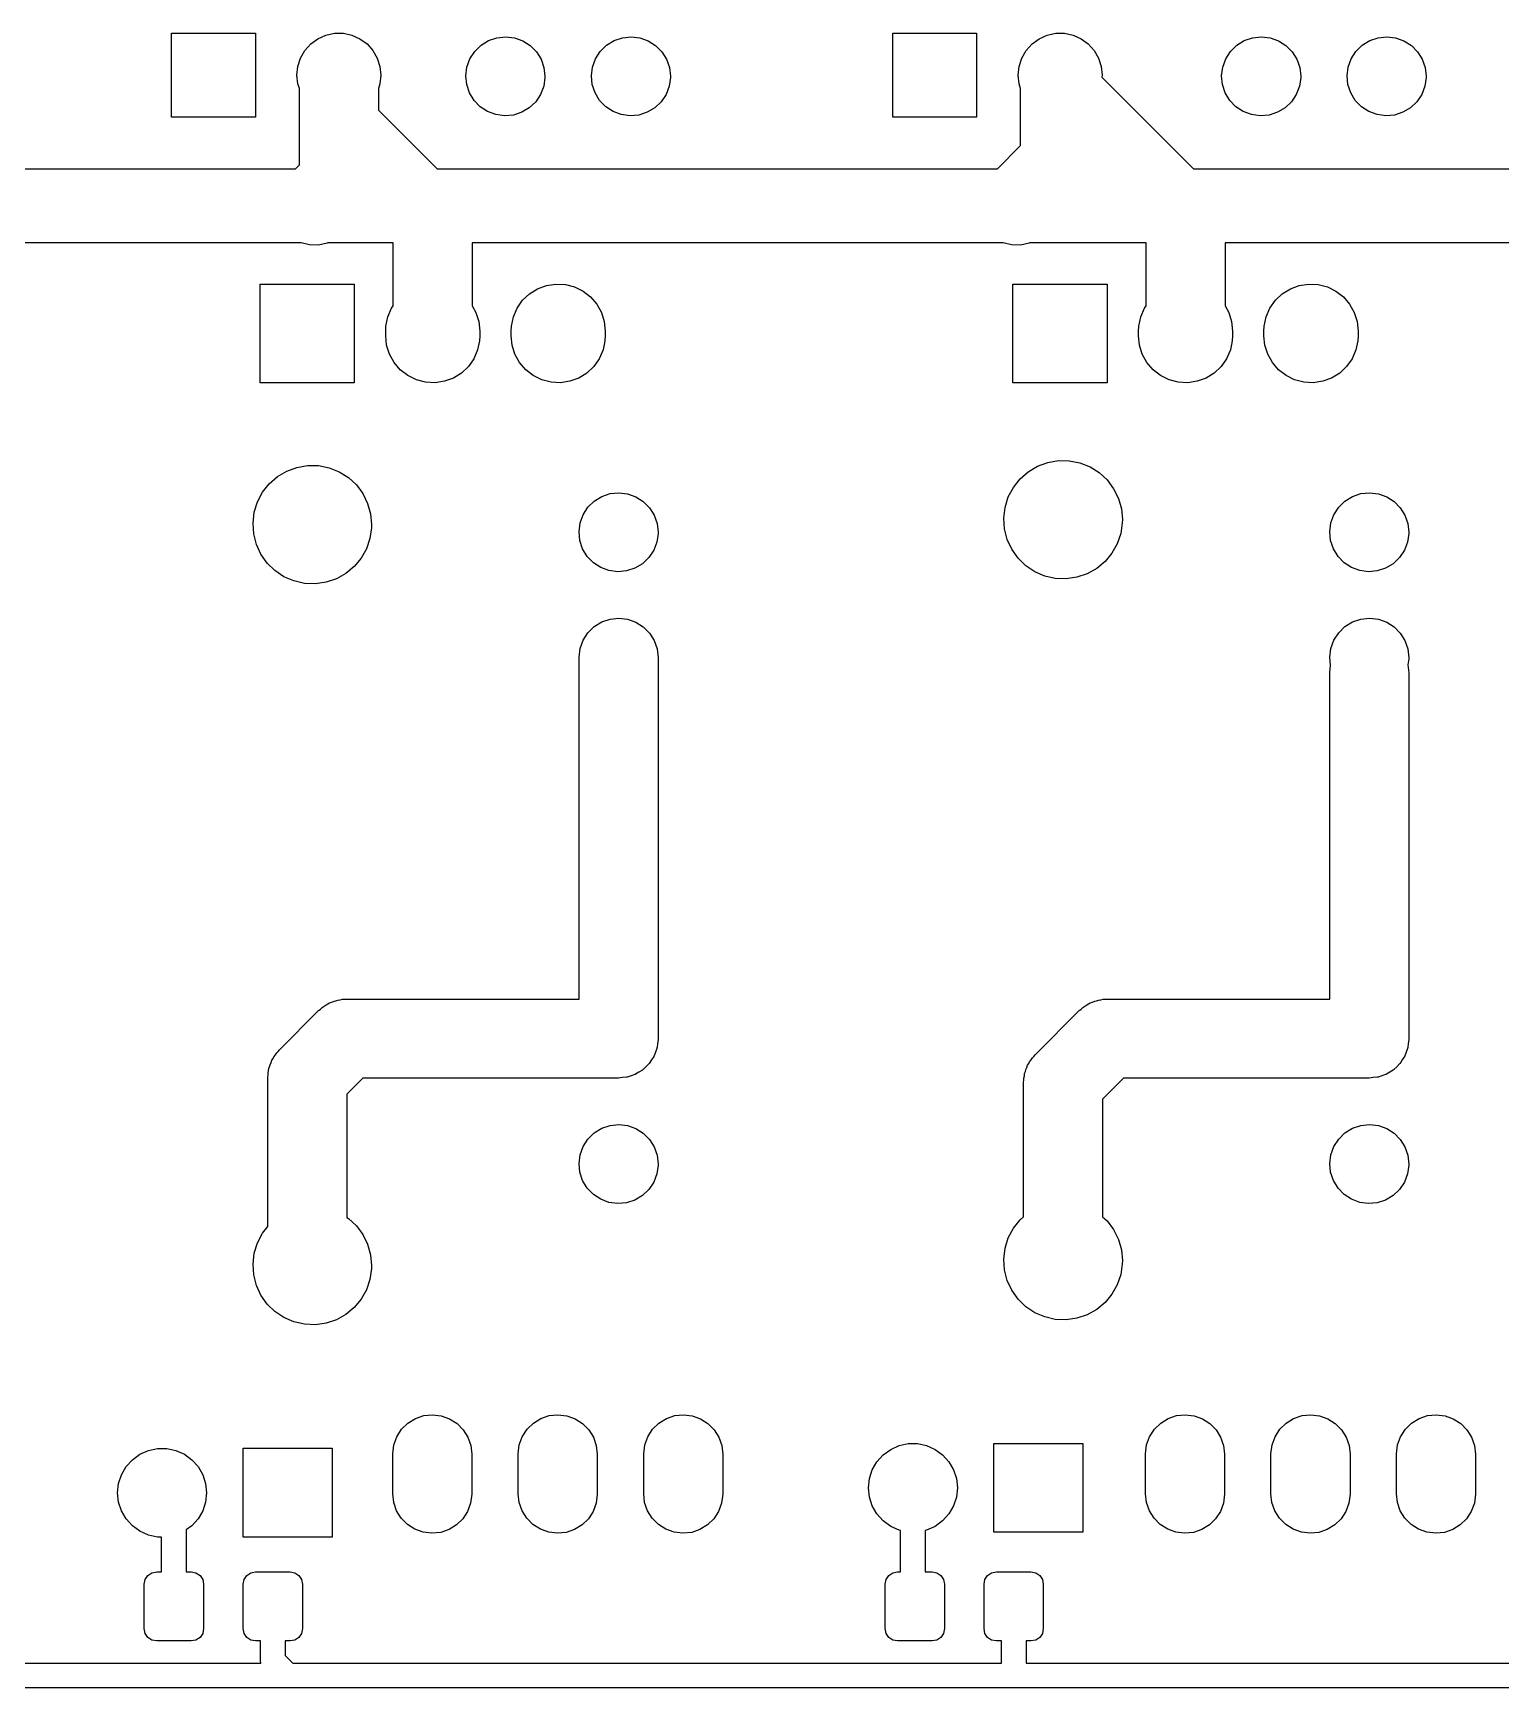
# Model space of a CAD drawing. Extents: x 10 to 287, y -200 to -10.
# Drawn here: x 155.45 to 185.16, y -84.95 to -51.45 of the extents above; entities that cross this region are included whole.
import ezdxf

# ---------------------------------------------------------------- set-up
doc = ezdxf.new("R2010")
doc.units = 0
doc.layers.add('BLACK', color=7, linetype='CONTINUOUS')

msp = doc.modelspace()

# ---------------------------------------------------------------- linework, layer by layer
at = {"layer": 'BLACK', "linetype": 'CONTINUOUS'}
for p, q in [((158.25, -53.15), (158.25, -51.45)), ((158.25, -51.45), (159.95, -51.45)), ((159.95, -51.45), (159.95, -53.15)), ((161.071, -51.6683), (161.215, -51.5639)), ((161.215, -51.5639), (161.377, -51.4916)), ((161.377, -51.4916), (161.551, -51.4547)), ((161.551, -51.4547), (161.729, -51.4547)), ((161.729, -51.4547), (161.903, -51.4916)), ((161.903, -51.4916), (162.065, -51.5639)), ((162.065, -51.5639), (162.209, -51.6683)), ((164.669, -51.6011), (164.838, -51.5437)), ((164.838, -51.5437), (165.016, -51.525)), ((165.016, -51.525), (165.193, -51.5461)), ((165.193, -51.5461), (165.361, -51.606)), ((167.209, -51.6011), (167.378, -51.5437)), ((167.378, -51.5437), (167.556, -51.525)), ((167.556, -51.525), (167.733, -51.5461)), ((167.733, -51.5461), (167.901, -51.606)), ((172.85, -53.15), (172.85, -51.45)), ((172.85, -51.45), (174.55, -51.45)), ((174.55, -51.45), (174.55, -53.15)), ((175.671, -51.6683), (175.815, -51.5639)), ((175.815, -51.5639), (175.977, -51.4916)), ((175.977, -51.4916), (176.151, -51.4547)), ((176.151, -51.4547), (176.329, -51.4547)), ((176.329, -51.4547), (176.503, -51.4916)), ((176.503, -51.4916), (176.665, -51.5639)), ((176.665, -51.5639), (176.809, -51.6683)), ((179.969, -51.6011), (180.138, -51.5437)), ((180.138, -51.5437), (180.316, -51.525)), ((180.316, -51.525), (180.493, -51.5461)), ((180.493, -51.5461), (180.661, -51.606)), ((182.509, -51.6011), (182.678, -51.5437)), ((182.678, -51.5437), (182.856, -51.525)), ((182.856, -51.525), (183.033, -51.5461)), ((183.033, -51.5461), (183.201, -51.606)), ((160.863, -51.9543), (160.952, -51.8004)), ((160.952, -51.8004), (161.071, -51.6683)), ((162.209, -51.6683), (162.328, -51.8004)), ((162.328, -51.8004), (162.417, -51.9543)), ((164.293, -51.9693), (164.39, -51.8194)), ((164.39, -51.8194), (164.517, -51.6946)), ((164.517, -51.6946), (164.669, -51.6011)), ((165.361, -51.606), (165.511, -51.7015)), ((165.511, -51.7015), (165.637, -51.8281)), ((165.637, -51.8281), (165.731, -51.9793)), ((166.833, -51.9693), (166.93, -51.8194)), ((166.93, -51.8194), (167.057, -51.6946)), ((167.057, -51.6946), (167.209, -51.6011)), ((167.901, -51.606), (168.051, -51.7015)), ((168.051, -51.7015), (168.177, -51.8281)), ((168.177, -51.8281), (168.271, -51.9793)), ((175.463, -51.9543), (175.552, -51.8004)), ((175.552, -51.8004), (175.671, -51.6683)), ((176.809, -51.6683), (176.928, -51.8004)), ((176.928, -51.8004), (177.017, -51.9543)), ((179.593, -51.9693), (179.69, -51.8194)), ((179.69, -51.8194), (179.817, -51.6946)), ((179.817, -51.6946), (179.969, -51.6011)), ((180.661, -51.606), (180.811, -51.7015)), ((180.811, -51.7015), (180.937, -51.8281)), ((180.937, -51.8281), (181.031, -51.9793)), ((182.133, -51.9693), (182.23, -51.8194)), ((182.23, -51.8194), (182.357, -51.6946)), ((182.357, -51.6946), (182.509, -51.6011)), ((183.201, -51.606), (183.351, -51.7015)), ((183.351, -51.7015), (183.477, -51.8281)), ((183.477, -51.8281), (183.571, -51.9793)), ((160.79, -52.3), (160.809, -52.1233)), ((160.809, -52.1233), (160.863, -51.9543)), ((162.417, -51.9543), (162.471, -52.1233)), ((162.471, -52.1233), (162.49, -52.3)), ((164.21, -52.3138), (164.232, -52.1369)), ((164.232, -52.1369), (164.293, -51.9693)), ((165.731, -51.9793), (165.79, -52.1478)), ((165.79, -52.1478), (165.81, -52.325)), ((166.75, -52.3138), (166.772, -52.1369)), ((166.772, -52.1369), (166.833, -51.9693)), ((168.271, -51.9793), (168.33, -52.1478)), ((168.33, -52.1478), (168.35, -52.325)), ((175.39, -52.3), (175.409, -52.1233)), ((175.409, -52.1233), (175.463, -51.9543)), ((177.017, -51.9543), (177.071, -52.1233)), ((177.071, -52.1233), (177.09, -52.3)), ((179.51, -52.3138), (179.532, -52.1369)), ((179.532, -52.1369), (179.593, -51.9693)), ((181.031, -51.9793), (181.09, -52.1478)), ((181.09, -52.1478), (181.11, -52.325)), ((182.05, -52.3138), (182.072, -52.1369)), ((182.072, -52.1369), (182.133, -51.9693)), ((183.571, -51.9793), (183.63, -52.1478)), ((183.63, -52.1478), (183.65, -52.325)), ((160.809, -52.4767), (160.79, -52.3)), ((160.84, -52.5734), (160.809, -52.4767)), ((160.84, -54.1178), (160.84, -52.5734)), ((162.471, -52.4767), (162.44, -52.5734)), ((162.44, -52.5734), (162.44, -53.0086)), ((162.49, -52.3), (162.471, -52.4767)), ((164.227, -52.4913), (164.21, -52.3138)), ((164.284, -52.6606), (164.227, -52.4913)), ((165.785, -52.524), (165.722, -52.6907)), ((165.81, -52.3473), (165.785, -52.524)), ((165.81, -52.325), (165.81, -52.3473)), ((166.767, -52.4913), (166.75, -52.3138)), ((166.824, -52.6606), (166.767, -52.4913)), ((168.325, -52.524), (168.262, -52.6907)), ((168.35, -52.3473), (168.325, -52.524)), ((168.35, -52.325), (168.35, -52.3473)), ((175.409, -52.4767), (175.39, -52.3)), ((175.44, -52.5734), (175.409, -52.4767)), ((175.44, -53.7286), (175.44, -52.5734)), ((177.09, -52.3), (177.085, -52.3433)), ((177.085, -52.3433), (178.937, -54.1946)), ((179.527, -52.4913), (179.51, -52.3138)), ((179.584, -52.6606), (179.527, -52.4913)), ((181.085, -52.524), (181.022, -52.6907)), ((181.11, -52.3473), (181.085, -52.524)), ((181.11, -52.325), (181.11, -52.3473)), ((182.067, -52.4913), (182.05, -52.3138)), ((182.124, -52.6606), (182.067, -52.4913)), ((183.625, -52.524), (183.562, -52.6907)), ((183.65, -52.3473), (183.625, -52.524)), ((183.65, -52.325), (183.65, -52.3473)), ((164.376, -52.8131), (164.284, -52.6606)), ((164.5, -52.9414), (164.376, -52.8131)), ((165.623, -52.8392), (165.494, -52.9622)), ((165.722, -52.6907), (165.623, -52.8392)), ((166.916, -52.8131), (166.824, -52.6606)), ((167.04, -52.9414), (166.916, -52.8131)), ((168.163, -52.8392), (168.034, -52.9622)), ((168.262, -52.6907), (168.163, -52.8392)), ((179.676, -52.8131), (179.584, -52.6606)), ((179.8, -52.9414), (179.676, -52.8131)), ((180.923, -52.8392), (180.794, -52.9622)), ((181.022, -52.6907), (180.923, -52.8392)), ((182.216, -52.8131), (182.124, -52.6606)), ((182.34, -52.9414), (182.216, -52.8131)), ((183.463, -52.8392), (183.334, -52.9622)), ((183.562, -52.6907), (183.463, -52.8392)), ((159.95, -53.15), (158.25, -53.15)), ((162.44, -53.0086), (163.626, -54.1946)), ((164.649, -53.0391), (164.5, -52.9414)), ((164.816, -53.1012), (164.649, -53.0391)), ((164.993, -53.1248), (164.816, -53.1012)), ((165.171, -53.1087), (164.993, -53.1248)), ((165.34, -53.0535), (165.171, -53.1087)), ((165.494, -52.9622), (165.34, -53.0535)), ((167.189, -53.0391), (167.04, -52.9414)), ((167.356, -53.1012), (167.189, -53.0391)), ((167.533, -53.1248), (167.356, -53.1012)), ((167.711, -53.1087), (167.533, -53.1248)), ((167.88, -53.0535), (167.711, -53.1087)), ((168.034, -52.9622), (167.88, -53.0535)), ((174.55, -53.15), (172.85, -53.15)), ((179.949, -53.0391), (179.8, -52.9414)), ((180.116, -53.1012), (179.949, -53.0391)), ((180.293, -53.1248), (180.116, -53.1012)), ((180.471, -53.1087), (180.293, -53.1248)), ((180.64, -53.0535), (180.471, -53.1087)), ((180.794, -52.9622), (180.64, -53.0535)), ((182.489, -53.0391), (182.34, -52.9414)), ((182.656, -53.1012), (182.489, -53.0391)), ((182.833, -53.1248), (182.656, -53.1012)), ((183.011, -53.1087), (182.833, -53.1248)), ((183.18, -53.0535), (183.011, -53.1087)), ((183.334, -52.9622), (183.18, -53.0535)), ((174.974, -54.1946), (175.44, -53.7286)), ((149.069, -54.1946), (160.763, -54.1946)), ((160.763, -54.1946), (160.84, -54.1178)), ((163.626, -54.1946), (174.974, -54.1946)), ((178.937, -54.1946), (189.474, -54.1946)), ((160.868, -55.6946), (148.829, -55.6946)), ((160.874, -55.6973), (160.868, -55.6946)), ((161.047, -55.7386), (160.874, -55.6973)), ((161.225, -55.7405), (161.047, -55.7386)), ((161.4, -55.7028), (161.225, -55.7405)), ((161.417, -55.6946), (161.4, -55.7028)), ((162.739, -55.6946), (161.417, -55.6946)), ((162.739, -56.9725), (162.739, -55.6946)), ((175.079, -55.6946), (164.339, -55.6946)), ((164.339, -55.6946), (164.339, -56.9707)), ((175.084, -55.6973), (175.079, -55.6946)), ((175.258, -55.7386), (175.084, -55.6973)), ((175.436, -55.7405), (175.258, -55.7386)), ((175.611, -55.7028), (175.436, -55.7405)), ((175.628, -55.6946), (175.611, -55.7028)), ((177.979, -55.6946), (175.628, -55.6946)), ((177.979, -56.9725), (177.979, -55.6946)), ((189.579, -55.6946), (179.579, -55.6946)), ((179.579, -55.6946), (179.579, -56.9707)), ((160.046, -58.5296), (160.046, -56.5296)), ((160.046, -56.5296), (161.951, -56.5296)), ((161.951, -56.5296), (161.951, -58.5296)), ((165.661, -56.626), (165.842, -56.5595)), ((165.842, -56.5595), (166.032, -56.5307)), ((166.032, -56.5307), (166.225, -56.5408)), ((166.225, -56.5408), (166.411, -56.5893)), ((166.411, -56.5893), (166.584, -56.6743)), ((175.286, -58.5296), (175.286, -56.5296)), ((175.286, -56.5296), (177.191, -56.5296)), ((177.191, -56.5296), (177.191, -58.5296)), ((180.901, -56.626), (181.082, -56.5595)), ((181.082, -56.5595), (181.272, -56.5307)), ((181.272, -56.5307), (181.465, -56.5408)), ((181.465, -56.5408), (181.651, -56.5893)), ((181.651, -56.5893), (181.824, -56.6743)), ((165.247, -57.0174), (165.358, -56.8597)), ((165.358, -56.8597), (165.498, -56.7274)), ((165.498, -56.7274), (165.661, -56.626)), ((166.584, -56.6743), (166.736, -56.7923)), ((166.736, -56.7923), (166.861, -56.9385)), ((166.861, -56.9385), (166.954, -57.1069)), ((180.487, -57.0174), (180.598, -56.8597)), ((180.598, -56.8597), (180.738, -56.7274)), ((180.738, -56.7274), (180.901, -56.626)), ((181.824, -56.6743), (181.976, -56.7923)), ((181.976, -56.7923), (182.101, -56.9385)), ((182.101, -56.9385), (182.194, -57.1069)), ((162.592, -57.3825), (162.631, -57.1941)), ((162.631, -57.1941), (162.707, -57.0174)), ((162.707, -57.0174), (162.739, -56.9725)), ((164.339, -56.9707), (164.414, -57.1069)), ((164.414, -57.1069), (164.472, -57.2906)), ((165.132, -57.3825), (165.171, -57.1941)), ((165.171, -57.1941), (165.247, -57.0174)), ((166.954, -57.1069), (167.012, -57.2906)), ((177.832, -57.3825), (177.871, -57.1941)), ((177.871, -57.1941), (177.947, -57.0174)), ((177.947, -57.0174), (177.979, -56.9725)), ((179.579, -56.9707), (179.654, -57.1069)), ((179.654, -57.1069), (179.712, -57.2906)), ((180.372, -57.3825), (180.411, -57.1941)), ((180.411, -57.1941), (180.487, -57.0174)), ((182.194, -57.1069), (182.252, -57.2906)), ((162.586, -57.4821), (162.592, -57.3825)), ((162.586, -57.5771), (162.586, -57.4821)), ((162.606, -57.7686), (162.586, -57.5771)), ((164.472, -57.2906), (164.491, -57.4821)), ((164.491, -57.5771), (164.486, -57.6767)), ((164.491, -57.4821), (164.491, -57.5771)), ((165.126, -57.4821), (165.132, -57.3825)), ((165.126, -57.5771), (165.126, -57.4821)), ((165.146, -57.7686), (165.126, -57.5771)), ((167.012, -57.2906), (167.031, -57.4821)), ((167.031, -57.5771), (167.026, -57.6767)), ((167.031, -57.4821), (167.031, -57.5771)), ((177.826, -57.4821), (177.832, -57.3825)), ((177.826, -57.5771), (177.826, -57.4821)), ((177.846, -57.7686), (177.826, -57.5771)), ((179.712, -57.2906), (179.731, -57.4821)), ((179.731, -57.5771), (179.726, -57.6767)), ((179.731, -57.4821), (179.731, -57.5771)), ((180.366, -57.4821), (180.372, -57.3825)), ((180.366, -57.5771), (180.366, -57.4821)), ((180.386, -57.7686), (180.366, -57.5771)), ((182.252, -57.2906), (182.271, -57.4821)), ((182.271, -57.5771), (182.266, -57.6767)), ((182.271, -57.4821), (182.271, -57.5771)), ((162.663, -57.9523), (162.606, -57.7686)), ((162.757, -58.1207), (162.663, -57.9523)), ((164.447, -57.8651), (164.37, -58.0418)), ((164.486, -57.6767), (164.447, -57.8651)), ((165.203, -57.9523), (165.146, -57.7686)), ((165.297, -58.1207), (165.203, -57.9523)), ((166.987, -57.8651), (166.91, -58.0418)), ((167.026, -57.6767), (166.987, -57.8651)), ((177.903, -57.9523), (177.846, -57.7686)), ((177.997, -58.1207), (177.903, -57.9523)), ((179.687, -57.8651), (179.61, -58.0418)), ((179.726, -57.6767), (179.687, -57.8651)), ((180.443, -57.9523), (180.386, -57.7686)), ((180.537, -58.1207), (180.443, -57.9523)), ((182.227, -57.8651), (182.15, -58.0418)), ((182.266, -57.6767), (182.227, -57.8651)), ((162.882, -58.2669), (162.757, -58.1207)), ((163.034, -58.3849), (162.882, -58.2669)), ((164.26, -58.1995), (164.12, -58.3318)), ((164.37, -58.0418), (164.26, -58.1995)), ((165.422, -58.2669), (165.297, -58.1207)), ((165.574, -58.3849), (165.422, -58.2669)), ((166.8, -58.1995), (166.66, -58.3318)), ((166.91, -58.0418), (166.8, -58.1995)), ((178.122, -58.2669), (177.997, -58.1207)), ((178.274, -58.3849), (178.122, -58.2669)), ((179.5, -58.1995), (179.36, -58.3318)), ((179.61, -58.0418), (179.5, -58.1995)), ((180.662, -58.2669), (180.537, -58.1207)), ((180.814, -58.3849), (180.662, -58.2669)), ((182.04, -58.1995), (181.9, -58.3318)), ((182.15, -58.0418), (182.04, -58.1995)), ((161.951, -58.5296), (160.046, -58.5296)), ((163.207, -58.4699), (163.034, -58.3849)), ((163.393, -58.5184), (163.207, -58.4699)), ((163.585, -58.5285), (163.393, -58.5184)), ((163.776, -58.4997), (163.585, -58.5285)), ((163.956, -58.4332), (163.776, -58.4997)), ((164.12, -58.3318), (163.956, -58.4332)), ((165.747, -58.4699), (165.574, -58.3849)), ((165.933, -58.5184), (165.747, -58.4699)), ((166.125, -58.5285), (165.933, -58.5184)), ((166.316, -58.4997), (166.125, -58.5285)), ((166.496, -58.4332), (166.316, -58.4997)), ((166.66, -58.3318), (166.496, -58.4332)), ((177.191, -58.5296), (175.286, -58.5296)), ((178.447, -58.4699), (178.274, -58.3849)), ((178.633, -58.5184), (178.447, -58.4699)), ((178.825, -58.5285), (178.633, -58.5184)), ((179.016, -58.4997), (178.825, -58.5285)), ((179.196, -58.4332), (179.016, -58.4997)), ((179.36, -58.3318), (179.196, -58.4332)), ((180.987, -58.4699), (180.814, -58.3849)), ((181.173, -58.5184), (180.987, -58.4699)), ((181.365, -58.5285), (181.173, -58.5184)), ((181.556, -58.4997), (181.365, -58.5285)), ((181.736, -58.4332), (181.556, -58.4997)), ((181.9, -58.3318), (181.736, -58.4332)), ((160.583, -60.3169), (160.789, -60.2409)), ((160.789, -60.2409), (161.006, -60.2037)), ((161.006, -60.2037), (161.225, -60.2066)), ((161.225, -60.2066), (161.441, -60.2494)), ((161.441, -60.2494), (161.645, -60.3308)), ((175.595, -60.3292), (175.783, -60.2169)), ((175.783, -60.2169), (175.989, -60.1409)), ((175.989, -60.1409), (176.206, -60.1037)), ((176.206, -60.1037), (176.425, -60.1066)), ((176.425, -60.1066), (176.641, -60.1494)), ((176.641, -60.1494), (176.845, -60.2308)), ((176.845, -60.2308), (177.031, -60.348)), ((160.094, -60.7464), (160.23, -60.574)), ((160.23, -60.574), (160.395, -60.4292)), ((160.395, -60.4292), (160.583, -60.3169)), ((161.645, -60.3308), (161.831, -60.448)), ((161.831, -60.448), (161.992, -60.597)), ((161.992, -60.597), (162.123, -60.773)), ((175.294, -60.6464), (175.43, -60.474)), ((175.43, -60.474), (175.595, -60.3292)), ((177.031, -60.348), (177.192, -60.497)), ((177.192, -60.497), (177.323, -60.673)), ((159.926, -61.1505), (159.991, -60.9408)), ((159.991, -60.9408), (160.094, -60.7464)), ((162.123, -60.773), (162.22, -60.97)), ((162.22, -60.97), (162.28, -61.1813)), ((166.68, -61.0494), (166.807, -60.9246)), ((166.807, -60.9246), (166.959, -60.8311)), ((166.959, -60.8311), (167.128, -60.7737)), ((167.128, -60.7737), (167.306, -60.755)), ((167.306, -60.755), (167.483, -60.7761)), ((167.483, -60.7761), (167.651, -60.836)), ((167.651, -60.836), (167.801, -60.9315)), ((167.801, -60.9315), (167.927, -61.0581)), ((175.126, -61.0505), (175.191, -60.8408)), ((175.191, -60.8408), (175.294, -60.6464)), ((177.323, -60.673), (177.42, -60.87)), ((177.42, -60.87), (177.48, -61.0813)), ((181.88, -61.0494), (182.007, -60.9246)), ((182.007, -60.9246), (182.159, -60.8311)), ((182.159, -60.8311), (182.328, -60.7737)), ((182.328, -60.7737), (182.506, -60.755)), ((182.506, -60.755), (182.683, -60.7761)), ((182.683, -60.7761), (182.851, -60.836)), ((182.851, -60.836), (183.001, -60.9315)), ((183.001, -60.9315), (183.127, -61.0581)), ((159.9, -61.3686), (159.926, -61.1505)), ((162.28, -61.1813), (162.3, -61.4)), ((166.522, -61.3669), (166.583, -61.1993)), ((166.583, -61.1993), (166.68, -61.0494)), ((167.927, -61.0581), (168.021, -61.2093)), ((168.021, -61.2093), (168.08, -61.3778)), ((175.1, -61.2686), (175.126, -61.0505)), ((175.115, -61.4877), (175.1, -61.2686)), ((177.48, -61.0813), (177.5, -61.3)), ((177.5, -61.3), (177.498, -61.3628)), ((181.722, -61.3669), (181.783, -61.1993)), ((181.783, -61.1993), (181.88, -61.0494)), ((183.127, -61.0581), (183.221, -61.2093)), ((183.221, -61.2093), (183.28, -61.3778)), ((159.915, -61.5877), (159.9, -61.3686)), ((159.969, -61.8006), (159.915, -61.5877)), ((162.298, -61.4628), (162.267, -61.6801)), ((162.3, -61.4), (162.298, -61.4628)), ((166.5, -61.5438), (166.522, -61.3669)), ((166.517, -61.7213), (166.5, -61.5438)), ((168.1, -61.5773), (168.075, -61.754)), ((168.08, -61.3778), (168.1, -61.555)), ((168.1, -61.555), (168.1, -61.5773)), ((175.169, -61.7006), (175.115, -61.4877)), ((177.467, -61.5801), (177.396, -61.7881)), ((177.498, -61.3628), (177.467, -61.5801)), ((181.7, -61.5438), (181.722, -61.3669)), ((181.717, -61.7213), (181.7, -61.5438)), ((183.3, -61.5773), (183.275, -61.754)), ((183.28, -61.3778), (183.3, -61.555)), ((183.3, -61.555), (183.3, -61.5773)), ((160.061, -62), (159.969, -61.8006)), ((162.196, -61.8881), (162.089, -62.0797)), ((162.267, -61.6801), (162.196, -61.8881)), ((166.574, -61.8906), (166.517, -61.7213)), ((166.666, -62.0431), (166.574, -61.8906)), ((168.012, -61.9207), (167.913, -62.0692)), ((168.075, -61.754), (168.012, -61.9207)), ((175.261, -61.9), (175.169, -61.7006)), ((175.388, -62.0793), (175.261, -61.9)), ((177.396, -61.7881), (177.289, -61.9797)), ((181.774, -61.8906), (181.717, -61.7213)), ((181.866, -62.0431), (181.774, -61.8906)), ((183.212, -61.9207), (183.113, -62.0692)), ((183.275, -61.754), (183.212, -61.9207)), ((160.188, -62.1793), (160.061, -62)), ((160.345, -62.3326), (160.188, -62.1793)), ((161.949, -62.2485), (161.78, -62.389)), ((162.089, -62.0797), (161.949, -62.2485)), ((166.79, -62.1714), (166.666, -62.0431)), ((166.939, -62.2691), (166.79, -62.1714)), ((167.106, -62.3312), (166.939, -62.2691)), ((167.63, -62.2835), (167.461, -62.3387)), ((167.784, -62.1922), (167.63, -62.2835)), ((167.913, -62.0692), (167.784, -62.1922)), ((175.545, -62.2326), (175.388, -62.0793)), ((175.727, -62.3546), (175.545, -62.2326)), ((176.98, -62.289), (176.788, -62.3963)), ((177.149, -62.1485), (176.98, -62.289)), ((177.289, -61.9797), (177.149, -62.1485)), ((181.99, -62.1714), (181.866, -62.0431)), ((182.139, -62.2691), (181.99, -62.1714)), ((182.306, -62.3312), (182.139, -62.2691)), ((182.83, -62.2835), (182.661, -62.3387)), ((182.984, -62.1922), (182.83, -62.2835)), ((183.113, -62.0692), (182.984, -62.1922)), ((160.527, -62.4546), (160.345, -62.3326)), ((160.729, -62.5413), (160.527, -62.4546)), ((160.943, -62.5897), (160.729, -62.5413)), ((161.163, -62.5984), (160.943, -62.5897)), ((161.38, -62.5668), (161.163, -62.5984)), ((161.588, -62.4963), (161.38, -62.5668)), ((161.78, -62.389), (161.588, -62.4963)), ((167.283, -62.3548), (167.106, -62.3312)), ((167.461, -62.3387), (167.283, -62.3548)), ((175.929, -62.4413), (175.727, -62.3546)), ((176.143, -62.4897), (175.929, -62.4413)), ((176.363, -62.4984), (176.143, -62.4897)), ((176.58, -62.4668), (176.363, -62.4984)), ((176.788, -62.3963), (176.58, -62.4668)), ((182.483, -62.3548), (182.306, -62.3312)), ((182.661, -62.3387), (182.483, -62.3548)), ((166.959, -63.3711), (167.128, -63.3137)), ((167.128, -63.3137), (167.306, -63.295)), ((167.306, -63.295), (167.483, -63.3161)), ((182.159, -63.3711), (182.328, -63.3137)), ((182.328, -63.3137), (182.506, -63.295)), ((182.506, -63.295), (182.683, -63.3161)), ((166.583, -63.7393), (166.68, -63.5894)), ((166.68, -63.5894), (166.807, -63.4646)), ((166.807, -63.4646), (166.959, -63.3711)), ((167.483, -63.3161), (167.651, -63.376)), ((167.651, -63.376), (167.801, -63.4715)), ((167.801, -63.4715), (167.927, -63.5981)), ((167.927, -63.5981), (168.021, -63.7493)), ((181.783, -63.7393), (181.88, -63.5894)), ((181.88, -63.5894), (182.007, -63.4646)), ((182.007, -63.4646), (182.159, -63.3711)), ((182.683, -63.3161), (182.851, -63.376)), ((182.851, -63.376), (183.001, -63.4715)), ((183.001, -63.4715), (183.127, -63.5981)), ((183.127, -63.5981), (183.221, -63.7493)), ((166.5, -64.0838), (166.522, -63.9069)), ((166.522, -63.9069), (166.583, -63.7393)), ((168.021, -63.7493), (168.08, -63.9178)), ((168.08, -63.9178), (168.1, -64.095)), ((181.7, -64.0838), (181.722, -63.9069)), ((181.722, -63.9069), (181.783, -63.7393)), ((183.221, -63.7493), (183.28, -63.9178)), ((183.28, -63.9178), (183.3, -64.095)), ((166.5, -64.095), (166.5, -64.0838)), ((166.5, -71.005), (166.5, -64.095)), ((168.1, -64.095), (168.1, -71.805)), ((181.717, -64.2555), (181.7, -64.0838)), ((181.7, -64.3888), (181.717, -64.2555)), ((183.3, -64.1173), (183.282, -64.2416)), ((183.282, -64.2416), (183.3, -64.4)), ((183.3, -64.095), (183.3, -64.1173)), ((181.7, -64.4), (181.7, -64.3888)), ((181.7, -71.005), (181.7, -64.4)), ((183.3, -64.4), (183.3, -71.805)), ((161.618, -71.0249), (161.666, -71.0194)), ((161.666, -71.0194), (161.714, -71.0091)), ((161.714, -71.0091), (161.755, -71.0095)), ((161.755, -71.0095), (161.795, -71.005)), ((161.795, -71.005), (166.5, -71.005)), ((177.018, -71.0249), (177.066, -71.0194)), ((177.066, -71.0194), (177.114, -71.0091)), ((177.114, -71.0091), (177.155, -71.0095)), ((177.155, -71.0095), (177.195, -71.005)), ((177.195, -71.005), (181.7, -71.005)), ((160.434, -72.0343), (161.229, -71.2393)), ((161.229, -71.2393), (161.237, -71.2315)), ((161.237, -71.2315), (161.269, -71.2066)), ((161.269, -71.2066), (161.298, -71.178)), ((161.298, -71.178), (161.34, -71.1521)), ((161.34, -71.1521), (161.378, -71.1222)), ((161.378, -71.1222), (161.415, -71.105)), ((161.415, -71.105), (161.449, -71.0835)), ((161.449, -71.0835), (161.496, -71.0674)), ((161.496, -71.0674), (161.54, -71.0468)), ((161.54, -71.0468), (161.579, -71.0382)), ((161.579, -71.0382), (161.618, -71.0249)), ((175.734, -72.1343), (176.629, -71.2393)), ((176.629, -71.2393), (176.637, -71.2315)), ((176.637, -71.2315), (176.669, -71.2066)), ((176.669, -71.2066), (176.698, -71.178)), ((176.698, -71.178), (176.74, -71.1521)), ((176.74, -71.1521), (176.778, -71.1222)), ((176.778, -71.1222), (176.815, -71.105)), ((176.815, -71.105), (176.849, -71.0835)), ((176.849, -71.0835), (176.896, -71.0674)), ((176.896, -71.0674), (176.94, -71.0468)), ((176.94, -71.0468), (176.979, -71.0382)), ((176.979, -71.0382), (177.018, -71.0249)), ((168.075, -72.004), (168.046, -72.0795)), ((168.076, -71.9984), (168.075, -72.004)), ((168.078, -71.9931), (168.076, -71.9984)), ((168.079, -71.9877), (168.078, -71.9903)), ((168.078, -71.9903), (168.078, -71.9931)), ((168.088, -71.9074), (168.079, -71.9877)), ((168.1, -71.8273), (168.088, -71.9074)), ((168.1, -71.805), (168.1, -71.8104)), ((168.1, -71.8104), (168.1, -71.8106)), ((168.1, -71.8106), (168.1, -71.8108)), ((168.1, -71.8108), (168.1, -71.8162)), ((168.1, -71.8162), (168.1, -71.8169)), ((168.1, -71.8169), (168.1, -71.8273)), ((183.275, -72.004), (183.246, -72.0795)), ((183.276, -71.9984), (183.275, -72.004)), ((183.278, -71.9931), (183.276, -71.9984)), ((183.279, -71.9877), (183.278, -71.9903)), ((183.278, -71.9903), (183.278, -71.9931)), ((183.288, -71.9074), (183.279, -71.9877)), ((183.3, -71.8273), (183.288, -71.9074)), ((183.3, -71.805), (183.3, -71.8104)), ((183.3, -71.8104), (183.3, -71.8106)), ((183.3, -71.8106), (183.3, -71.8108)), ((183.3, -71.8108), (183.3, -71.8162)), ((183.3, -71.8162), (183.3, -71.8169)), ((183.3, -71.8169), (183.3, -71.8273)), ((160.236, -72.3738), (160.245, -72.3343)), ((160.245, -72.3343), (160.267, -72.2902)), ((160.267, -72.2902), (160.283, -72.2443)), ((160.283, -72.2443), (160.305, -72.2102)), ((160.305, -72.2102), (160.323, -72.1737)), ((160.323, -72.1737), (160.354, -72.1355)), ((160.354, -72.1355), (160.38, -72.0944)), ((160.38, -72.0944), (160.409, -72.066)), ((160.409, -72.066), (160.434, -72.0343)), ((167.913, -72.3192), (167.854, -72.375)), ((167.916, -72.3146), (167.913, -72.3192)), ((167.92, -72.3106), (167.916, -72.3146)), ((167.921, -72.3083), (167.92, -72.3106)), ((167.923, -72.3063), (167.921, -72.3083)), ((167.967, -72.238), (167.923, -72.3063)), ((168.012, -72.1707), (167.967, -72.238)), ((168.014, -72.1654), (168.012, -72.1707)), ((168.017, -72.1607), (168.014, -72.1654)), ((168.018, -72.1581), (168.017, -72.1607)), ((168.019, -72.1557), (168.018, -72.1581)), ((168.046, -72.0795), (168.019, -72.1557)), ((175.567, -72.3902), (175.583, -72.3443)), ((175.583, -72.3443), (175.605, -72.3102)), ((175.605, -72.3102), (175.623, -72.2737)), ((175.623, -72.2737), (175.654, -72.2355)), ((175.654, -72.2355), (175.68, -72.1944)), ((175.68, -72.1944), (175.709, -72.166)), ((175.709, -72.166), (175.734, -72.1343)), ((183.113, -72.3192), (183.054, -72.375)), ((183.116, -72.3146), (183.113, -72.3192)), ((183.12, -72.3106), (183.116, -72.3146)), ((183.121, -72.3083), (183.12, -72.3106)), ((183.123, -72.3063), (183.121, -72.3083)), ((183.167, -72.238), (183.123, -72.3063)), ((183.212, -72.1707), (183.167, -72.238)), ((183.214, -72.1654), (183.212, -72.1707)), ((183.217, -72.1607), (183.214, -72.1654)), ((183.218, -72.1581), (183.217, -72.1607)), ((183.219, -72.1557), (183.218, -72.1581)), ((183.246, -72.0795), (183.219, -72.1557)), ((160.2, -72.5888), (160.205, -72.5486)), ((160.2, -72.6), (160.2, -72.5888)), ((160.2, -75.6115), (160.2, -72.6)), ((160.205, -72.508), (160.216, -72.4604)), ((160.205, -72.5486), (160.205, -72.508)), ((160.216, -72.4604), (160.222, -72.4119)), ((160.222, -72.4119), (160.236, -72.3738)), ((162.126, -72.605), (161.8, -72.9314)), ((167.3, -72.605), (162.126, -72.605)), ((167.38, -72.596), (167.3, -72.605)), ((167.461, -72.5887), (167.38, -72.596)), ((167.466, -72.5869), (167.461, -72.5887)), ((167.472, -72.5863), (167.466, -72.5869)), ((167.474, -72.5854), (167.472, -72.5863)), ((167.477, -72.5851), (167.474, -72.5854)), ((167.554, -72.5585), (167.477, -72.5851)), ((167.63, -72.5335), (167.554, -72.5585)), ((167.635, -72.5307), (167.63, -72.5335)), ((167.641, -72.5289), (167.635, -72.5307)), ((167.643, -72.5274), (167.641, -72.5289)), ((167.646, -72.5265), (167.643, -72.5274)), ((167.714, -72.4836), (167.646, -72.5265)), ((167.784, -72.4422), (167.714, -72.4836)), ((167.788, -72.4384), (167.784, -72.4422)), ((167.793, -72.4354), (167.788, -72.4384)), ((167.795, -72.4334), (167.793, -72.4354)), ((167.797, -72.432), (167.795, -72.4334)), ((167.854, -72.375), (167.797, -72.432)), ((175.5, -72.6888), (175.505, -72.6486)), ((175.5, -72.7), (175.5, -72.6888)), ((175.505, -72.608), (175.516, -72.5604)), ((175.505, -72.6486), (175.505, -72.608)), ((175.516, -72.5604), (175.522, -72.5119)), ((175.522, -72.5119), (175.536, -72.4738)), ((175.536, -72.4738), (175.545, -72.4343)), ((175.545, -72.4343), (175.567, -72.3902)), ((177.526, -72.605), (177.1, -73.0314)), ((182.5, -72.605), (177.526, -72.605)), ((182.58, -72.596), (182.5, -72.605)), ((182.661, -72.5887), (182.58, -72.596)), ((182.666, -72.5869), (182.661, -72.5887)), ((182.672, -72.5863), (182.666, -72.5869)), ((182.674, -72.5854), (182.672, -72.5863)), ((182.677, -72.5851), (182.674, -72.5854)), ((182.754, -72.5585), (182.677, -72.5851)), ((182.83, -72.5335), (182.754, -72.5585)), ((182.835, -72.5307), (182.83, -72.5335)), ((182.841, -72.5289), (182.835, -72.5307)), ((182.843, -72.5274), (182.841, -72.5289)), ((182.846, -72.5265), (182.843, -72.5274)), ((182.914, -72.4836), (182.846, -72.5265)), ((182.984, -72.4422), (182.914, -72.4836)), ((182.988, -72.4384), (182.984, -72.4422)), ((182.993, -72.4354), (182.988, -72.4384)), ((182.995, -72.4334), (182.993, -72.4354)), ((182.997, -72.432), (182.995, -72.4334)), ((183.054, -72.375), (182.997, -72.432)), ((161.8, -72.9314), (161.8, -75.4287)), ((175.5, -75.4122), (175.5, -72.7)), ((177.1, -73.0314), (177.1, -75.4122)), ((166.807, -73.7146), (166.959, -73.6211)), ((166.959, -73.6211), (167.128, -73.5637)), ((167.128, -73.5637), (167.306, -73.545)), ((167.306, -73.545), (167.483, -73.5661)), ((167.483, -73.5661), (167.651, -73.626)), ((167.651, -73.626), (167.801, -73.7215)), ((182.007, -73.7146), (182.159, -73.6211)), ((182.159, -73.6211), (182.328, -73.5637)), ((182.328, -73.5637), (182.506, -73.545)), ((182.506, -73.545), (182.683, -73.5661)), ((182.683, -73.5661), (182.851, -73.626)), ((182.851, -73.626), (183.001, -73.7215)), ((166.522, -74.1569), (166.583, -73.9893)), ((166.583, -73.9893), (166.68, -73.8394)), ((166.68, -73.8394), (166.807, -73.7146)), ((167.801, -73.7215), (167.927, -73.8481)), ((167.927, -73.8481), (168.021, -73.9993)), ((168.021, -73.9993), (168.08, -74.1678)), ((181.722, -74.1569), (181.783, -73.9893)), ((181.783, -73.9893), (181.88, -73.8394)), ((181.88, -73.8394), (182.007, -73.7146)), ((183.001, -73.7215), (183.127, -73.8481)), ((183.127, -73.8481), (183.221, -73.9993)), ((183.221, -73.9993), (183.28, -74.1678)), ((166.5, -74.3338), (166.522, -74.1569)), ((166.517, -74.5113), (166.5, -74.3338)), ((168.1, -74.3673), (168.075, -74.544)), ((168.08, -74.1678), (168.1, -74.345)), ((168.1, -74.345), (168.1, -74.3673)), ((181.7, -74.3338), (181.722, -74.1569)), ((181.717, -74.5113), (181.7, -74.3338)), ((183.3, -74.3673), (183.275, -74.544)), ((183.28, -74.1678), (183.3, -74.345)), ((183.3, -74.345), (183.3, -74.3673)), ((166.574, -74.6806), (166.517, -74.5113)), ((166.666, -74.8331), (166.574, -74.6806)), ((168.075, -74.544), (168.012, -74.7107)), ((181.774, -74.6806), (181.717, -74.5113)), ((181.866, -74.8331), (181.774, -74.6806)), ((183.275, -74.544), (183.212, -74.7107)), ((166.79, -74.9614), (166.666, -74.8331)), ((166.939, -75.0591), (166.79, -74.9614)), ((167.784, -74.9822), (167.63, -75.0735)), ((167.913, -74.8592), (167.784, -74.9822)), ((168.012, -74.7107), (167.913, -74.8592)), ((181.99, -74.9614), (181.866, -74.8331)), ((182.139, -75.0591), (181.99, -74.9614)), ((182.984, -74.9822), (182.83, -75.0735)), ((183.113, -74.8592), (182.984, -74.9822)), ((183.212, -74.7107), (183.113, -74.8592)), ((167.106, -75.1212), (166.939, -75.0591)), ((167.283, -75.1448), (167.106, -75.1212)), ((167.461, -75.1287), (167.283, -75.1448)), ((167.63, -75.0735), (167.461, -75.1287)), ((182.306, -75.1212), (182.139, -75.0591)), ((182.483, -75.1448), (182.306, -75.1212)), ((182.661, -75.1287), (182.483, -75.1448)), ((182.83, -75.0735), (182.661, -75.1287)), ((160.094, -75.7464), (160.2, -75.6115)), ((161.8, -75.4287), (161.831, -75.448)), ((161.831, -75.448), (161.992, -75.597)), ((161.992, -75.597), (162.123, -75.773)), ((175.191, -75.8408), (175.294, -75.6464)), ((175.294, -75.6464), (175.43, -75.474)), ((175.43, -75.474), (175.5, -75.4122)), ((177.1, -75.4122), (177.192, -75.497)), ((177.192, -75.497), (177.323, -75.673)), ((177.323, -75.673), (177.42, -75.87)), ((159.926, -76.1505), (159.991, -75.9408)), ((159.991, -75.9408), (160.094, -75.7464)), ((162.123, -75.773), (162.22, -75.97)), ((162.22, -75.97), (162.28, -76.1813)), ((175.126, -76.0505), (175.191, -75.8408)), ((177.42, -75.87), (177.48, -76.0813)), ((159.9, -76.3686), (159.926, -76.1505)), ((159.915, -76.5877), (159.9, -76.3686)), ((162.28, -76.1813), (162.3, -76.4)), ((175.1, -76.2686), (175.126, -76.0505)), ((175.115, -76.4877), (175.1, -76.2686)), ((177.498, -76.3628), (177.467, -76.5801)), ((177.48, -76.0813), (177.5, -76.3)), ((177.5, -76.3), (177.498, -76.3628)), ((159.969, -76.8006), (159.915, -76.5877)), ((162.267, -76.6801), (162.196, -76.8881)), ((162.298, -76.4628), (162.267, -76.6801)), ((162.3, -76.4), (162.298, -76.4628)), ((175.169, -76.7006), (175.115, -76.4877)), ((175.261, -76.9), (175.169, -76.7006)), ((177.467, -76.5801), (177.396, -76.7881)), ((160.061, -77), (159.969, -76.8006)), ((160.188, -77.1793), (160.061, -77)), ((162.196, -76.8881), (162.089, -77.0797)), ((175.388, -77.0793), (175.261, -76.9)), ((177.289, -76.9797), (177.149, -77.1485)), ((177.396, -76.7881), (177.289, -76.9797)), ((160.345, -77.3326), (160.188, -77.1793)), ((160.527, -77.4546), (160.345, -77.3326)), ((161.949, -77.2485), (161.78, -77.389)), ((162.089, -77.0797), (161.949, -77.2485)), ((175.545, -77.2326), (175.388, -77.0793)), ((175.727, -77.3546), (175.545, -77.2326)), ((175.929, -77.4413), (175.727, -77.3546)), ((176.98, -77.289), (176.788, -77.3963)), ((177.149, -77.1485), (176.98, -77.289)), ((160.729, -77.5413), (160.527, -77.4546)), ((160.943, -77.5897), (160.729, -77.5413)), ((161.163, -77.5984), (160.943, -77.5897)), ((161.38, -77.5668), (161.163, -77.5984)), ((161.588, -77.4963), (161.38, -77.5668)), ((161.78, -77.389), (161.588, -77.4963)), ((176.143, -77.4897), (175.929, -77.4413)), ((176.363, -77.4984), (176.143, -77.4897)), ((176.58, -77.4668), (176.363, -77.4984)), ((176.788, -77.3963), (176.58, -77.4668)), ((162.812, -79.8641), (162.909, -79.7142)), ((162.909, -79.7142), (163.036, -79.5894)), ((163.036, -79.5894), (163.188, -79.4959)), ((163.188, -79.4959), (163.357, -79.4385)), ((163.357, -79.4385), (163.534, -79.4198)), ((163.534, -79.4198), (163.712, -79.4409)), ((163.712, -79.4409), (163.88, -79.5008)), ((163.88, -79.5008), (164.03, -79.5963)), ((164.03, -79.5963), (164.156, -79.7229)), ((164.156, -79.7229), (164.25, -79.8741)), ((165.352, -79.8641), (165.449, -79.7142)), ((165.449, -79.7142), (165.576, -79.5894)), ((165.576, -79.5894), (165.728, -79.4959)), ((165.728, -79.4959), (165.897, -79.4385)), ((165.897, -79.4385), (166.074, -79.4198)), ((166.074, -79.4198), (166.252, -79.4409)), ((166.252, -79.4409), (166.42, -79.5008)), ((166.42, -79.5008), (166.57, -79.5963)), ((166.57, -79.5963), (166.696, -79.7229)), ((166.696, -79.7229), (166.79, -79.8741)), ((167.892, -79.8641), (167.989, -79.7142)), ((167.989, -79.7142), (168.116, -79.5894)), ((168.116, -79.5894), (168.268, -79.4959)), ((168.268, -79.4959), (168.437, -79.4385)), ((168.437, -79.4385), (168.614, -79.4198)), ((168.614, -79.4198), (168.792, -79.4409)), ((168.792, -79.4409), (168.96, -79.5008)), ((168.96, -79.5008), (169.11, -79.5963)), ((169.11, -79.5963), (169.236, -79.7229)), ((169.236, -79.7229), (169.33, -79.8741)), ((178.052, -79.8641), (178.149, -79.7142)), ((178.149, -79.7142), (178.276, -79.5894)), ((178.276, -79.5894), (178.428, -79.4959)), ((178.428, -79.4959), (178.597, -79.4385)), ((178.597, -79.4385), (178.774, -79.4198)), ((178.774, -79.4198), (178.952, -79.4409)), ((178.952, -79.4409), (179.12, -79.5008)), ((179.12, -79.5008), (179.27, -79.5963)), ((179.27, -79.5963), (179.396, -79.7229)), ((179.396, -79.7229), (179.49, -79.8741)), ((180.592, -79.8641), (180.689, -79.7142)), ((180.689, -79.7142), (180.816, -79.5894)), ((180.816, -79.5894), (180.968, -79.4959)), ((180.968, -79.4959), (181.137, -79.4385)), ((181.137, -79.4385), (181.314, -79.4198)), ((181.314, -79.4198), (181.492, -79.4409)), ((181.492, -79.4409), (181.66, -79.5008)), ((181.66, -79.5008), (181.81, -79.5963)), ((181.81, -79.5963), (181.936, -79.7229)), ((181.936, -79.7229), (182.03, -79.8741)), ((183.132, -79.8641), (183.229, -79.7142)), ((183.229, -79.7142), (183.356, -79.5894)), ((183.356, -79.5894), (183.508, -79.4959)), ((183.508, -79.4959), (183.677, -79.4385)), ((183.677, -79.4385), (183.854, -79.4198)), ((183.854, -79.4198), (184.032, -79.4409)), ((184.032, -79.4409), (184.2, -79.5008)), ((184.2, -79.5008), (184.35, -79.5963)), ((184.35, -79.5963), (184.476, -79.7229)), ((184.476, -79.7229), (184.57, -79.8741)), ((162.729, -80.2086), (162.751, -80.0317)), ((162.751, -80.0317), (162.812, -79.8641)), ((164.25, -79.8741), (164.309, -80.0426)), ((164.309, -80.0426), (164.329, -80.2198)), ((165.269, -80.2086), (165.291, -80.0317)), ((165.291, -80.0317), (165.352, -79.8641)), ((166.79, -79.8741), (166.849, -80.0426)), ((166.849, -80.0426), (166.869, -80.2198)), ((167.809, -80.2086), (167.831, -80.0317)), ((167.831, -80.0317), (167.892, -79.8641)), ((169.33, -79.8741), (169.389, -80.0426)), ((169.389, -80.0426), (169.409, -80.2198)), ((172.81, -80.1206), (172.982, -80.044)), ((172.982, -80.044), (173.166, -80.0049)), ((173.166, -80.0049), (173.354, -80.0049)), ((173.354, -80.0049), (173.538, -80.044)), ((173.538, -80.044), (173.71, -80.1206)), ((174.9, -81.8), (174.9, -80)), ((174.9, -80), (176.7, -80)), ((176.7, -80), (176.7, -81.8)), ((177.969, -80.2086), (177.991, -80.0317)), ((177.991, -80.0317), (178.052, -79.8641)), ((179.49, -79.8741), (179.549, -80.0426)), ((179.549, -80.0426), (179.569, -80.2198)), ((180.509, -80.2086), (180.531, -80.0317)), ((180.531, -80.0317), (180.592, -79.8641)), ((182.03, -79.8741), (182.089, -80.0426)), ((182.089, -80.0426), (182.109, -80.2198)), ((183.049, -80.2086), (183.071, -80.0317)), ((183.071, -80.0317), (183.132, -79.8641)), ((184.57, -79.8741), (184.629, -80.0426)), ((184.629, -80.0426), (184.649, -80.2198)), ((157.332, -80.471), (157.458, -80.3312)), ((157.458, -80.3312), (157.61, -80.2206)), ((157.61, -80.2206), (157.782, -80.144)), ((157.782, -80.144), (157.966, -80.1049)), ((157.966, -80.1049), (158.154, -80.1049)), ((158.154, -80.1049), (158.338, -80.144)), ((158.338, -80.144), (158.51, -80.2206)), ((158.51, -80.2206), (158.662, -80.3312)), ((158.662, -80.3312), (158.788, -80.471)), ((159.7, -81.9), (159.7, -80.1)), ((159.7, -80.1), (161.5, -80.1)), ((161.5, -80.1), (161.5, -81.9)), ((162.729, -80.2198), (162.729, -80.2086)), ((162.729, -81.0198), (162.729, -80.2198)), ((164.329, -80.2198), (164.329, -81.0198)), ((165.269, -80.2198), (165.269, -80.2086)), ((165.269, -81.0198), (165.269, -80.2198)), ((166.869, -80.2198), (166.869, -81.0198)), ((167.809, -80.2198), (167.809, -80.2086)), ((167.809, -81.0198), (167.809, -80.2198)), ((169.409, -80.2198), (169.409, -81.0198)), ((172.438, -80.5339), (172.532, -80.371)), ((172.532, -80.371), (172.658, -80.2312)), ((172.658, -80.2312), (172.81, -80.1206)), ((173.71, -80.1206), (173.862, -80.2312)), ((173.862, -80.2312), (173.988, -80.371)), ((173.988, -80.371), (174.082, -80.5339)), ((177.969, -80.2198), (177.969, -80.2086)), ((177.969, -81.0198), (177.969, -80.2198)), ((179.569, -80.2198), (179.569, -81.0198)), ((180.509, -80.2198), (180.509, -80.2086)), ((180.509, -81.0198), (180.509, -80.2198)), ((182.109, -80.2198), (182.109, -81.0198)), ((183.049, -80.2198), (183.049, -80.2086)), ((183.049, -81.0198), (183.049, -80.2198)), ((184.649, -80.2198), (184.649, -81.0198)), ((157.18, -80.8129), (157.238, -80.6339)), ((157.238, -80.6339), (157.332, -80.471)), ((158.788, -80.471), (158.882, -80.6339)), ((158.882, -80.6339), (158.94, -80.8129)), ((172.36, -80.9), (172.38, -80.7129)), ((172.38, -80.7129), (172.438, -80.5339)), ((174.082, -80.5339), (174.14, -80.7129)), ((174.14, -80.7129), (174.16, -80.9)), ((157.16, -81), (157.18, -80.8129)), ((157.18, -81.1871), (157.16, -81)), ((158.94, -80.8129), (158.96, -81)), ((158.96, -81), (158.94, -81.1871)), ((162.749, -81.197), (162.729, -81.0198)), ((164.329, -81.031), (164.306, -81.2079)), ((164.329, -81.0198), (164.329, -81.031)), ((165.289, -81.197), (165.269, -81.0198)), ((166.869, -81.031), (166.846, -81.2079)), ((166.869, -81.0198), (166.869, -81.031)), ((167.829, -81.197), (167.809, -81.0198)), ((169.409, -81.031), (169.386, -81.2079)), ((169.409, -81.0198), (169.409, -81.031)), ((172.38, -81.0871), (172.36, -80.9)), ((174.16, -80.9), (174.14, -81.0871)), ((177.989, -81.197), (177.969, -81.0198)), ((179.569, -81.031), (179.546, -81.2079)), ((179.569, -81.0198), (179.569, -81.031)), ((180.529, -81.197), (180.509, -81.0198)), ((182.109, -81.031), (182.086, -81.2079)), ((182.109, -81.0198), (182.109, -81.031)), ((183.069, -81.197), (183.049, -81.0198)), ((184.649, -81.031), (184.626, -81.2079)), ((184.649, -81.0198), (184.649, -81.031)), ((157.238, -81.3661), (157.18, -81.1871)), ((157.332, -81.529), (157.238, -81.3661)), ((158.882, -81.3661), (158.788, -81.529)), ((158.94, -81.1871), (158.882, -81.3661)), ((162.807, -81.3655), (162.749, -81.197)), ((162.902, -81.5167), (162.807, -81.3655)), ((164.245, -81.3755), (164.149, -81.5254)), ((164.306, -81.2079), (164.245, -81.3755)), ((165.347, -81.3655), (165.289, -81.197)), ((165.442, -81.5167), (165.347, -81.3655)), ((166.785, -81.3755), (166.689, -81.5254)), ((166.846, -81.2079), (166.785, -81.3755)), ((167.887, -81.3655), (167.829, -81.197)), ((167.982, -81.5167), (167.887, -81.3655)), ((169.325, -81.3755), (169.229, -81.5254)), ((169.386, -81.2079), (169.325, -81.3755)), ((172.438, -81.2661), (172.38, -81.0871)), ((172.532, -81.429), (172.438, -81.2661)), ((174.082, -81.2661), (173.988, -81.429)), ((174.14, -81.0871), (174.082, -81.2661)), ((178.047, -81.3655), (177.989, -81.197)), ((178.142, -81.5167), (178.047, -81.3655)), ((179.485, -81.3755), (179.389, -81.5254)), ((179.546, -81.2079), (179.485, -81.3755)), ((180.587, -81.3655), (180.529, -81.197)), ((180.682, -81.5167), (180.587, -81.3655)), ((182.025, -81.3755), (181.929, -81.5254)), ((182.086, -81.2079), (182.025, -81.3755)), ((183.127, -81.3655), (183.069, -81.197)), ((183.222, -81.5167), (183.127, -81.3655)), ((184.565, -81.3755), (184.469, -81.5254)), ((184.626, -81.2079), (184.565, -81.3755)), ((157.458, -81.6688), (157.332, -81.529)), ((157.61, -81.7794), (157.458, -81.6688)), ((158.662, -81.6688), (158.55, -81.7504)), ((158.788, -81.529), (158.662, -81.6688)), ((163.028, -81.6433), (162.902, -81.5167)), ((163.178, -81.7388), (163.028, -81.6433)), ((163.346, -81.7987), (163.178, -81.7388)), ((164.021, -81.6502), (163.869, -81.7437)), ((164.149, -81.5254), (164.021, -81.6502)), ((165.568, -81.6433), (165.442, -81.5167)), ((165.718, -81.7388), (165.568, -81.6433)), ((165.886, -81.7987), (165.718, -81.7388)), ((166.561, -81.6502), (166.409, -81.7437)), ((166.689, -81.5254), (166.561, -81.6502)), ((168.108, -81.6433), (167.982, -81.5167)), ((168.258, -81.7388), (168.108, -81.6433)), ((168.426, -81.7987), (168.258, -81.7388)), ((169.101, -81.6502), (168.949, -81.7437)), ((169.229, -81.5254), (169.101, -81.6502)), ((172.658, -81.5688), (172.532, -81.429)), ((172.81, -81.6794), (172.658, -81.5688)), ((172.982, -81.756), (172.81, -81.6794)), ((173.71, -81.6794), (173.538, -81.756)), ((173.862, -81.5688), (173.71, -81.6794)), ((173.988, -81.429), (173.862, -81.5688)), ((178.268, -81.6433), (178.142, -81.5167)), ((178.418, -81.7388), (178.268, -81.6433)), ((178.586, -81.7987), (178.418, -81.7388)), ((179.261, -81.6502), (179.109, -81.7437)), ((179.389, -81.5254), (179.261, -81.6502)), ((180.808, -81.6433), (180.682, -81.5167)), ((180.958, -81.7388), (180.808, -81.6433)), ((181.126, -81.7987), (180.958, -81.7388)), ((181.801, -81.6502), (181.649, -81.7437)), ((181.929, -81.5254), (181.801, -81.6502)), ((183.348, -81.6433), (183.222, -81.5167)), ((183.498, -81.7388), (183.348, -81.6433)), ((183.666, -81.7987), (183.498, -81.7388)), ((184.341, -81.6502), (184.189, -81.7437)), ((184.469, -81.5254), (184.341, -81.6502)), ((157.782, -81.856), (157.61, -81.7794)), ((157.966, -81.8951), (157.782, -81.856)), ((158.05, -81.8951), (157.966, -81.8951)), ((158.05, -82.6), (158.05, -81.8951)), ((158.55, -81.7504), (158.55, -82.6)), ((161.5, -81.9), (159.7, -81.9)), ((163.523, -81.8198), (163.346, -81.7987)), ((163.701, -81.8011), (163.523, -81.8198)), ((163.869, -81.7437), (163.701, -81.8011)), ((166.063, -81.8198), (165.886, -81.7987)), ((166.241, -81.8011), (166.063, -81.8198)), ((166.409, -81.7437), (166.241, -81.8011)), ((168.603, -81.8198), (168.426, -81.7987)), ((168.781, -81.8011), (168.603, -81.8198)), ((168.949, -81.7437), (168.781, -81.8011)), ((173.01, -81.7619), (172.982, -81.756)), ((173.01, -82.6), (173.01, -81.7619)), ((173.538, -81.756), (173.51, -81.7619)), ((173.51, -81.7619), (173.51, -82.6)), ((176.7, -81.8), (174.9, -81.8)), ((178.763, -81.8198), (178.586, -81.7987)), ((178.941, -81.8011), (178.763, -81.8198)), ((179.109, -81.7437), (178.941, -81.8011)), ((181.303, -81.8198), (181.126, -81.7987)), ((181.481, -81.8011), (181.303, -81.8198)), ((181.649, -81.7437), (181.481, -81.8011)), ((183.843, -81.8198), (183.666, -81.7987)), ((184.021, -81.8011), (183.843, -81.8198)), ((184.189, -81.7437), (184.021, -81.8011)), ((157.719, -82.7543), (157.773, -82.6732)), ((157.773, -82.6732), (157.854, -82.619)), ((157.854, -82.619), (157.95, -82.6)), ((157.95, -82.6), (158.05, -82.6)), ((158.55, -82.6), (158.65, -82.6)), ((158.65, -82.6), (158.746, -82.619)), ((158.746, -82.619), (158.827, -82.6732)), ((158.827, -82.6732), (158.881, -82.7543)), ((159.719, -82.7543), (159.773, -82.6732)), ((159.773, -82.6732), (159.854, -82.619)), ((159.854, -82.619), (159.95, -82.6)), ((159.95, -82.6), (160.65, -82.6)), ((160.65, -82.6), (160.746, -82.619)), ((160.746, -82.619), (160.827, -82.6732)), ((160.827, -82.6732), (160.881, -82.7543)), ((172.719, -82.7543), (172.773, -82.6732)), ((172.773, -82.6732), (172.854, -82.619)), ((172.854, -82.619), (172.95, -82.6)), ((172.95, -82.6), (173.01, -82.6)), ((173.51, -82.6), (173.65, -82.6)), ((173.65, -82.6), (173.746, -82.619)), ((173.746, -82.619), (173.827, -82.6732)), ((173.827, -82.6732), (173.881, -82.7543)), ((174.719, -82.7543), (174.773, -82.6732)), ((174.773, -82.6732), (174.854, -82.619)), ((174.854, -82.619), (174.95, -82.6)), ((174.95, -82.6), (175.65, -82.6)), ((175.65, -82.6), (175.746, -82.619)), ((175.746, -82.619), (175.827, -82.6732)), ((175.827, -82.6732), (175.881, -82.7543)), ((157.7, -82.85), (157.719, -82.7543)), ((157.7, -83.75), (157.7, -82.85)), ((158.881, -82.7543), (158.9, -82.85)), ((158.9, -82.85), (158.9, -83.75)), ((159.7, -82.85), (159.719, -82.7543)), ((159.7, -83.75), (159.7, -82.85)), ((160.881, -82.7543), (160.9, -82.85)), ((160.9, -82.85), (160.9, -83.75)), ((172.7, -82.85), (172.719, -82.7543)), ((172.7, -83.75), (172.7, -82.85)), ((173.881, -82.7543), (173.9, -82.85)), ((173.9, -82.85), (173.9, -83.75)), ((174.7, -82.85), (174.719, -82.7543)), ((174.7, -83.75), (174.7, -82.85)), ((175.881, -82.7543), (175.9, -82.85)), ((175.9, -82.85), (175.9, -83.75)), ((157.719, -83.8457), (157.7, -83.75)), ((158.9, -83.75), (158.881, -83.8457)), ((159.719, -83.8457), (159.7, -83.75)), ((160.9, -83.75), (160.881, -83.8457)), ((172.719, -83.8457), (172.7, -83.75)), ((173.9, -83.75), (173.881, -83.8457)), ((174.719, -83.8457), (174.7, -83.75)), ((175.9, -83.75), (175.881, -83.8457)), ((157.773, -83.9268), (157.719, -83.8457)), ((157.854, -83.981), (157.773, -83.9268)), ((157.95, -84), (157.854, -83.981)), ((158.65, -84), (157.95, -84)), ((158.746, -83.981), (158.65, -84)), ((158.827, -83.9268), (158.746, -83.981)), ((158.881, -83.8457), (158.827, -83.9268)), ((159.773, -83.9268), (159.719, -83.8457)), ((159.854, -83.981), (159.773, -83.9268)), ((159.95, -84), (159.854, -83.981)), ((160.05, -84), (159.95, -84)), ((160.05, -84.4), (160.05, -84)), ((160.65, -84), (160.55, -84)), ((160.55, -84), (160.55, -84.2964)), ((160.746, -83.981), (160.65, -84)), ((160.827, -83.9268), (160.746, -83.981)), ((160.881, -83.8457), (160.827, -83.9268)), ((172.773, -83.9268), (172.719, -83.8457)), ((172.854, -83.981), (172.773, -83.9268)), ((172.95, -84), (172.854, -83.981)), ((173.65, -84), (172.95, -84)), ((173.746, -83.981), (173.65, -84)), ((173.827, -83.9268), (173.746, -83.981)), ((173.881, -83.8457), (173.827, -83.9268)), ((174.773, -83.9268), (174.719, -83.8457)), ((174.854, -83.981), (174.773, -83.9268)), ((174.95, -84), (174.854, -83.981)), ((175.05, -84), (174.95, -84)), ((175.05, -84.45), (175.05, -84)), ((175.65, -84), (175.55, -84)), ((175.55, -84), (175.55, -84.45)), ((175.746, -83.981), (175.65, -84)), ((175.827, -83.9268), (175.746, -83.981)), ((175.881, -83.8457), (175.827, -83.9268)), ((160.06, -84.45), (160.05, -84.4)), ((160.55, -84.2964), (160.704, -84.45)), ((144.85, -84.45), (160.06, -84.45)), ((160.704, -84.45), (175.05, -84.45)), ((175.55, -84.45), (188.996, -84.45)), ((189.1, -84.95), (129.6, -84.95))]:
    msp.add_line(p, q, dxfattribs=at)

doc.saveas('drawing.dxf')
